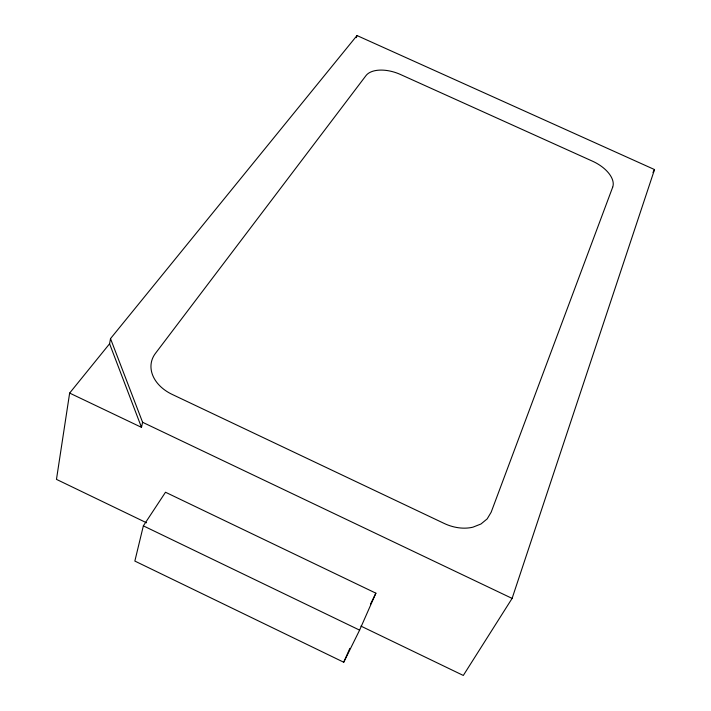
<?xml version="1.0" encoding="UTF-8"?>
<svg xmlns="http://www.w3.org/2000/svg" width="711" height="711" viewBox="0 0 711 711"><rect width="100%" height="100%" fill="white"/><g stroke="black" fill="none" stroke-linecap="round" stroke-linejoin="round"><path stroke-width="1.07" d="M360.912 626.098L463.305 675.45L512.107 598.404L654.529 169.565L357.002 35.55L110.507 338.623L109.583 343.777L69.642 393.085L56.471 479.374L146.51 522.772M69.642 393.085L141.489 427.355L142.6 422.29L110.507 338.623M143.355 525.856L134.85 561.068L343.724 662.234L359.606 630.133L375.888 593.187L165.503 492.243L143.355 525.856L359.606 630.133M356.362 37.656L357.002 35.55M343.724 662.234L349.856 648.379M370.564 604.003L375.888 593.187M652.956 172.462L654.529 169.565M142.6 422.29L512.107 598.404M109.583 343.777L141.489 427.355M612.66 187.233L491.159 512.222L487.168 518.897L480.947 524.007L472.913 527.18A39.327 29.64 29.3 0 1 443.931 523.323L172.186 394.418A38.972 28.653 12.2 0 1 155.442 353.385L365.961 75.642A28.156 15.393 19.4 0 1 400.391 74.459L592.512 161.193A28.511 15.686 25.2 0 1 612.66 187.233"/></g></svg>
